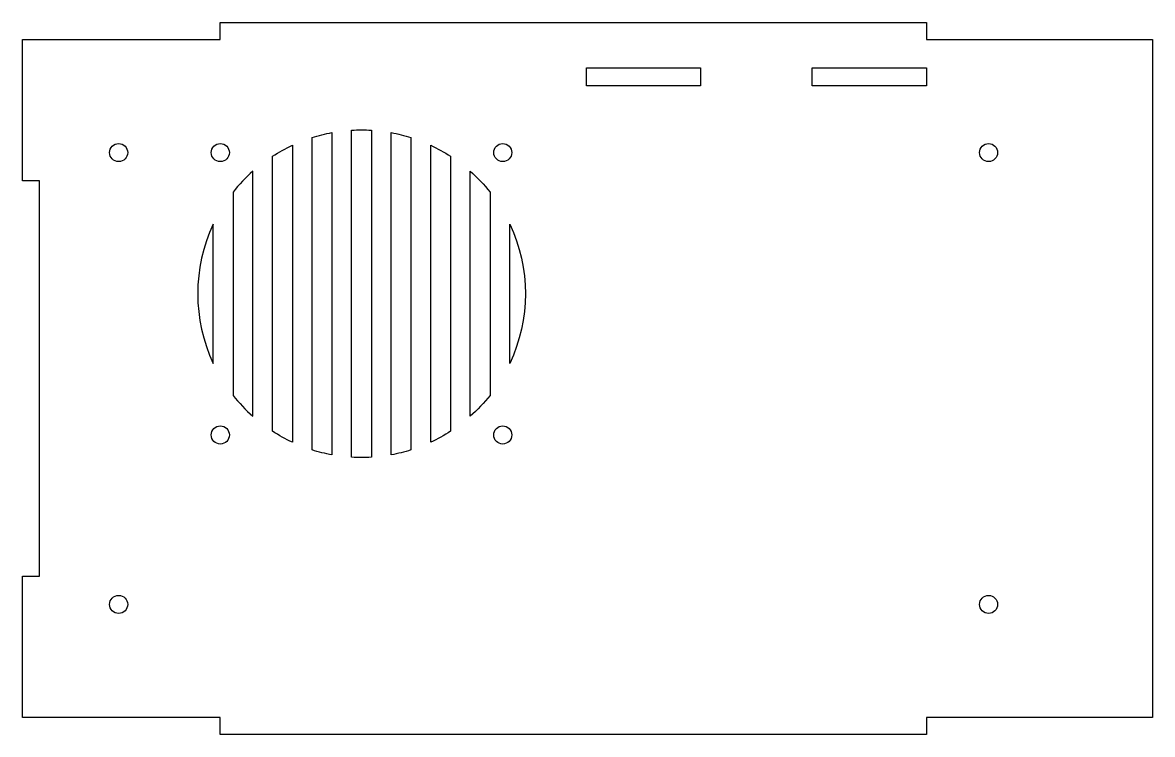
# Model space of a CAD drawing. Header units: millimetres. Extents: x 0 to 200, y -3 to 123.
import ezdxf

# ---------------------------------------------------------------- set-up
doc = ezdxf.new("R2010")
doc.units = ezdxf.units.MM
doc.layers.get('0').update_dxf_attribs({"linetype": 'CONTINUOUS'})

msp = doc.modelspace()

# ---------------------------------------------------------------- linework, layer by layer
for points in [[(200, 120), (200, 0), (160, 0), (160, -3), (35, -3), (35, 0), (0, 0), (0, 25), (3, 25), (3, 95), (0, 95), (0, 120), (35, 120), (35, 123), (160, 123), (160, 120)], [(99.8, 115), (120, 115), (120, 111.8), (99.8, 111.8)], [(139.8, 115), (160, 115), (160, 111.8), (139.8, 111.8)]]:
    msp.add_lwpolyline(points, close=True)
for points in [[(58.25, 46.05), (58.25, 103.95, -0.0302), (61.75, 103.95), (61.75, 46.05, -0.0302)], [(51.25, 47.35), (51.25, 102.65, -0.031126), (54.75, 103.52), (54.75, 46.48, -0.031126)], [(65.25, 46.48), (65.25, 103.52, -0.031126), (68.75, 102.65), (68.75, 47.35, -0.031126)], [(44.25, 50.65), (44.25, 99.35, -0.034519), (47.75, 101.29), (47.75, 48.71, -0.034519)], [(72.25, 48.71), (72.25, 101.29, -0.034519), (75.75, 99.35), (75.75, 50.65, -0.034519)], [(40.75, 53.31), (40.75, 96.69, 0.044024), (37.25, 92.98), (37.25, 57.02, 0.044024)], [(79.25, 53.31), (79.25, 96.69, -0.044024), (82.75, 92.98), (82.75, 57.02, -0.044024)], [(33.75, 62.67), (33.75, 87.33, 0.2231)], [(86.25, 62.67), (86.25, 87.33, -0.2231)]]:
    msp.add_lwpolyline(points, format="xyb", close=True)
for centre in [(17, 100), (35, 100), (85, 100), (171, 100), (35, 50), (85, 50), (17, 20), (171, 20)]:
    msp.add_circle(centre, 1.6)

doc.saveas('drawing.dxf')
